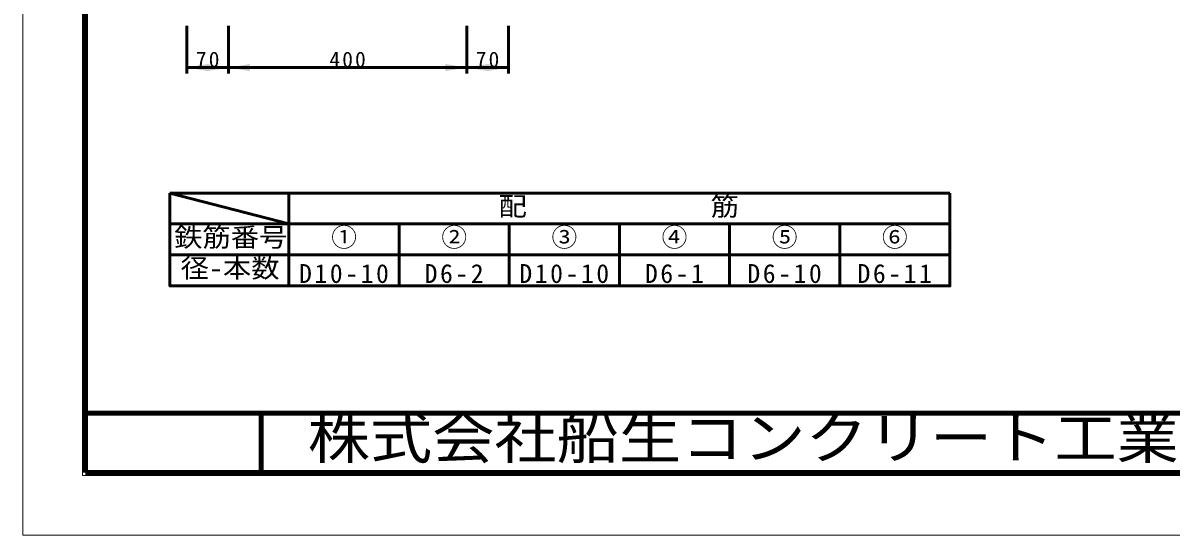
# Model space of a CAD drawing. Units: millimetres, scale not verified. Extents: x -2102 to 2102, y -1485 to 1485.
# Drawn here: x -2102 to -174, y -1485 to -625 of the extents above; entities that cross this region are included whole.
import ezdxf
from ezdxf.enums import TextEntityAlignment as Align

# ---------------------------------------------------------------- set-up
doc = ezdxf.new("R2010")
doc.units = ezdxf.units.MM
doc.header["$LTSCALE"] = 5
doc.layers.add('0-0_V-nasSTD', color=7, linetype='Continuous', lineweight=35)
doc.layers.add('0-1_0', color=7, linetype='Continuous', lineweight=50)
doc.styles.add('ＭＳ ゴシック', font='')
doc.styles.get('ＭＳ ゴシック').set_extended_font_data('MS Gothic')

msp = doc.modelspace()

# ---------------------------------------------------------------- linework, layer by layer
at = {"layer": '0-0_V-nasSTD', "lineweight": 100}
for p, q in [((-1997.5, 1380), (-1997.5, -1380)), ((-1702.5, -1280), (-1702.5, -1380)), ((-1997.5, -1380), (1997.5, -1380))]:
    msp.add_line(p, q, dxfattribs=at)
at = {"layer": '0-0_V-nasSTD', "lineweight": 50}
for p, q in [((-1855.697, -910.318), (-1655.697, -962.318)), ((-1470.697, -910.318), (-1655.697, -910.318)), ((-1285.697, -910.318), (-1470.697, -910.318)), ((-1100.697, -910.318), (-1285.697, -910.318)), ((-915.697, -910.318), (-1100.697, -910.318)), ((-730.697, -910.318), (-915.697, -910.318)), ((-545.697, -910.318), (-730.697, -910.318)), ((-545.697, -962.318), (-545.697, -910.318)), ((-1855.697, -962.318), (-1855.697, -1014.318)), ((-1655.697, -962.318), (-1470.697, -962.318)), ((-1470.697, -962.318), (-1285.697, -962.318)), ((-1285.697, -962.318), (-1100.697, -962.318)), ((-915.697, -962.318), (-730.697, -962.318)), ((-730.697, -1014.318), (-730.697, -962.318)), ((-730.697, -962.318), (-545.697, -962.318)), ((-730.697, -1066.318), (-730.697, -1014.318))]:
    msp.add_line(p, q, dxfattribs=at)
at = {"layer": '0-0_V-nasSTD', "lineweight": 18}
for points in [[(-2102.5, -1485), (-2102.5, 1485), (2102.5, 1485), (2102.5, -1485)], [(-2002.5, -1385), (-2002.5, 1385), (2002.5, 1385), (2002.5, -1385)]]:
    msp.add_lwpolyline(points, close=True, dxfattribs=at)
at = {"layer": '0-0_V-nasSTD', "lineweight": 50}
for points in [[(-1855.697, -910.318), (-1855.697, -962.318), (-1690.697, -962.318)], [(-1655.697, -962.318), (-1655.697, -910.318), (-1855.697, -910.318)], [(-1655.697, -1014.318), (-1655.697, -962.318), (-1855.697, -962.318)], [(-1655.697, -962.318), (-1655.697, -1014.318), (-1470.697, -1014.318), (-1470.697, -962.318), (-1470.697, -1014.318), (-1285.697, -1014.318), (-1285.697, -962.318), (-1285.697, -1014.318), (-1100.697, -1014.318), (-1100.697, -962.318), (-1100.697, -1014.318)], [(-1100.697, -1014.318), (-915.697, -1014.318), (-915.697, -962.318), (-1100.697, -962.318)], [(-915.697, -1014.318), (-915.697, -962.318), (-915.697, -1014.318)], [(-915.697, -1014.318), (-730.697, -1014.318), (-730.697, -962.318)], [(-730.697, -1014.318), (-730.697, -962.318), (-730.697, -1014.318)], [(-730.697, -1014.318), (-545.697, -1014.318), (-545.697, -962.318)], [(-730.697, -1066.318), (-545.697, -1066.318), (-545.697, -1014.318), (-545.697, -962.318), (-545.697, -1014.318)], [(-1655.697, -1014.318), (-1655.697, -1066.318), (-1470.697, -1066.318), (-1470.697, -1014.318), (-1470.697, -1066.318), (-1285.697, -1066.318), (-1285.697, -1014.318), (-1285.697, -1066.318), (-1100.697, -1066.318), (-1100.697, -1014.318), (-1100.697, -1066.318)], [(-1100.697, -1066.318), (-915.697, -1066.318), (-915.697, -1014.318)], [(-915.697, -1066.318), (-915.697, -1014.318), (-915.697, -1066.318)], [(-915.697, -1066.318), (-730.697, -1066.318), (-730.697, -1014.318)], [(-730.697, -1066.318), (-730.697, -1014.318), (-730.697, -1066.318)], [(-545.697, -1066.318), (-545.697, -1014.318), (-545.697, -1066.318)]]:
    msp.add_lwpolyline(points, dxfattribs=at)
msp.add_lwpolyline([(-1855.697, -1014.318), (-1855.697, -1066.318), (-1655.697, -1066.318), (-1655.697, -1014.318)], close=True, dxfattribs=at)
at = {"layer": '0-0_V-nasSTD'}
for points in [[(-1827.218, -699.533), (-1791.218, -705.533), (-1791.218, -693.533)], [(-1793.218, -705.533), (-1793.218, -693.533), (-1757.218, -699.533)], [(-1757.218, -699.533), (-1721.218, -705.533), (-1721.218, -693.533)], [(-1393.218, -705.533), (-1393.218, -693.533), (-1357.218, -699.533)], [(-1357.218, -699.533), (-1321.218, -705.533), (-1321.218, -693.533)], [(-1323.218, -705.533), (-1323.218, -693.533), (-1287.218, -699.533)]]:
    msp.add_solid(points, dxfattribs=at)
at = {"layer": '0-1_0'}
for p, q in [((-1827.218, -629.533), (-1827.218, -709.533)), ((-1757.218, -629.533), (-1757.218, -709.533)), ((-1357.218, -629.533), (-1357.218, -709.533)), ((-1287.218, -629.533), (-1287.218, -709.533)), ((-1827.218, -699.533), (-1757.218, -699.533)), ((-1757.218, -699.533), (-1357.218, -699.533)), ((-1357.218, -699.533), (-1287.218, -699.533))]:
    msp.add_line(p, q, dxfattribs=at)
at = {"layer": '0-1_0', "lineweight": 100}
msp.add_line((-1997.5, -1280), (1997.5, -1280), dxfattribs=at)

# ---------------------------------------------------------------- texts
at = {"layer": '0-0_V-nasSTD', "style": 'ＭＳ ゴシック', "width": 1.1}
for s, height, p in [('配\u3000\u3000\u3000\u3000   \u3000筋', 31.67, (-1303.737, -957.918)), ('鉄筋番号', 31.67, (-1848.577, -1009.918)), ('径-本数', 31.67, (-1837.777, -1061.918)), ('株式会社船生コンクリート工業', 69.65, (-1624.221, -1377.45))]:
    msp.add_text(s, height=height, dxfattribs=at).set_placement(p, align=Align.BOTTOM_LEFT)
at = {"layer": '0-0_V-nasSTD', "style": 'ＭＳ ゴシック'}
for s, p in [('①', (-1584.797, -1009.918)), ('②', (-1399.797, -1009.918)), ('③', (-1214.797, -1009.918)), ('④', (-1029.797, -1009.918)), ('⑤', (-844.797, -1009.918)), ('⑥', (-659.797, -1009.918))]:
    msp.add_text(s, height=31.67, dxfattribs=at).set_placement(p, align=Align.BOTTOM_LEFT)
at = {"layer": '0-0_V-nasSTD', "attachment_point": 7, "style": 'ＭＳ ゴシック'}
for s, insert, char_height in [('\\T1.2;70', (-1812.018, -699.533), 26.39), ('\\T1.2;400', (-1587.818, -699.533), 26.39), ('\\T1.2;70', (-1342.018, -699.533), 26.39), ('\\T1.2;D10-10', (-1638.797, -1061.918), 31.67), ('\\T1.2;D6-2', (-1427.877, -1061.918), 31.67), ('\\T1.2;D10-10', (-1268.797, -1061.918), 31.67), ('\\T1.2;D6-1', (-1057.877, -1061.918), 31.67), ('\\T1.2;D6-10', (-885.837, -1061.918), 31.67), ('\\T1.2;D6-11', (-700.837, -1061.918), 31.67)]:
    msp.add_mtext(s, dxfattribs=dict(at, insert=insert, char_height=char_height))

doc.saveas('drawing.dxf')
